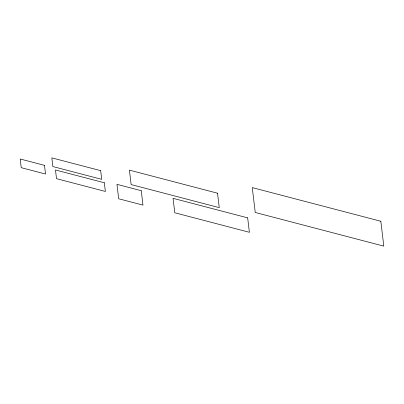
<?xml version="1.0" encoding="UTF-8"?>
<svg xmlns="http://www.w3.org/2000/svg" width="404" height="404" viewBox="0 0 404 404"><rect width="100%" height="100%" fill="white"/><g stroke="black" fill="none" stroke-linecap="round" stroke-linejoin="round"><path stroke-width="0.61" d="M380.826 221.256L252.263 187.602L255.237 212.474L383.8 246.132L380.826 221.256M217.534 193.203L129.416 170.135L131.138 184.572L219.261 207.641L217.534 193.203M100.677 170.66L51.818 157.868L52.858 166.559L101.712 179.346L100.677 170.66M247.667 217.862L173.053 198.329L174.781 212.767L249.394 232.3L247.667 217.862M44.485 165.357L20.2 158.999L21.24 167.685L45.526 174.043L44.485 165.357M141.249 190.688L116.958 184.33L118.685 198.763L142.971 205.121L141.249 190.688M104.328 182.765L55.474 169.973L56.51 178.664L105.368 191.451L104.328 182.765"/></g></svg>
